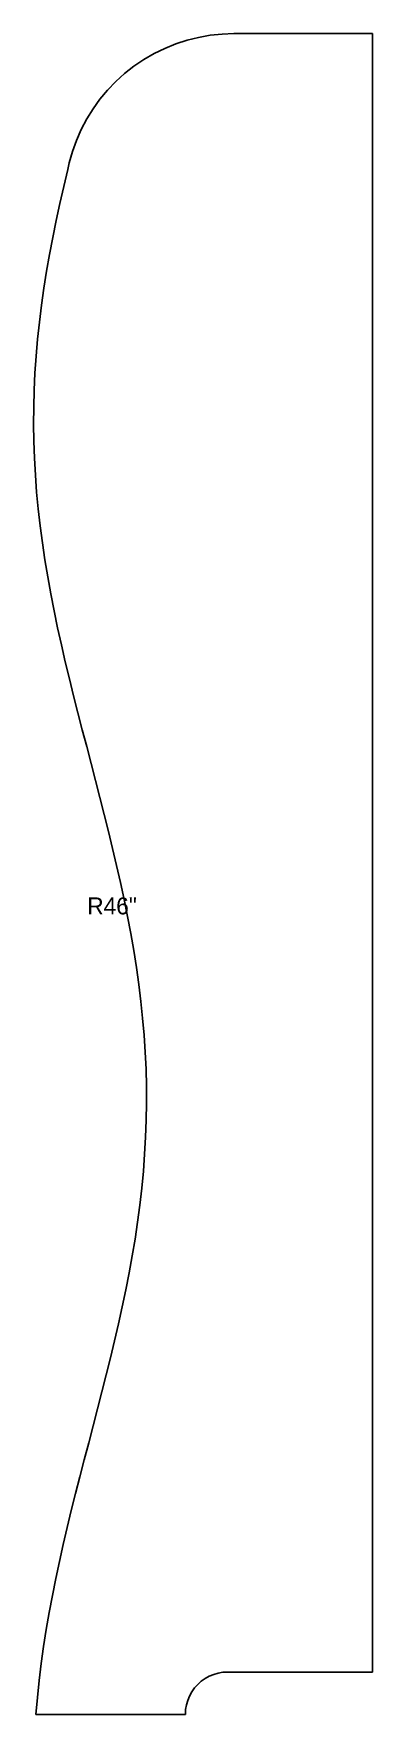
# Model space of a CAD drawing. Header units: inches. Extents: x 42 to 48, y -0.8 to 29.
import ezdxf
from ezdxf.enums import TextEntityAlignment as Align

# ---------------------------------------------------------------- set-up
doc = ezdxf.new("R2010")
doc.units = ezdxf.units.IN

msp = doc.modelspace()

# ---------------------------------------------------------------- linework, layer by layer
at = {"layer": 'OUTLINE'}
msp.add_lwpolyline([(48, 0), (45.438, 0), (45.438, 0), (45.354, -0.005), (45.271, -0.019), (45.19, -0.042), (45.112, -0.074), (45.038, -0.115), (44.97, -0.164), (44.907, -0.22), (44.851, -0.282), (44.802, -0.351), (44.762, -0.425), (44.73, -0.502), (44.706, -0.583), (44.692, -0.666), (44.688, -0.75), (44.062, -0.75), (42.041, -0.75), (42.067, -0.449), (42.098, -0.149), (42.134, 0.152), (42.176, 0.452), (42.223, 0.753), (42.275, 1.053), (42.332, 1.354), (42.392, 1.654), (42.457, 1.955), (42.524, 2.255), (42.595, 2.556), (42.668, 2.856), (42.743, 3.157), (42.82, 3.457), (42.898, 3.758), (42.976, 4.058), (43.055, 4.359), (43.133, 4.659), (43.211, 4.96), (43.287, 5.26), (43.361, 5.561), (43.433, 5.861), (43.503, 6.162), (43.569, 6.462), (43.632, 6.763), (43.691, 7.063), (43.746, 7.364), (43.796, 7.664), (43.841, 7.965), (43.881, 8.265), (43.915, 8.566), (43.944, 8.866), (43.967, 9.167), (43.984, 9.467), (43.995, 9.768), (44, 10.068), (43.998, 10.369), (43.991, 10.669), (43.977, 10.97), (43.957, 11.27), (43.931, 11.571), (43.9, 11.871), (43.863, 12.172), (43.821, 12.472), (43.773, 12.773), (43.721, 13.073), (43.664, 13.374), (43.603, 13.674), (43.539, 13.975), (43.471, 14.275), (43.4, 14.576), (43.327, 14.876), (43.252, 15.177), (43.175, 15.477), (43.097, 15.778), (43.018, 16.078), (42.94, 16.379), (42.862, 16.679), (42.784, 16.98), (42.708, 17.28), (42.634, 17.581), (42.562, 17.881), (42.493, 18.182), (42.426, 18.482), (42.364, 18.783), (42.305, 19.083), (42.251, 19.384), (42.201, 19.684), (42.156, 19.985), (42.117, 20.285), (42.083, 20.586), (42.054, 20.886), (42.032, 21.187), (42.015, 21.487), (42.004, 21.788), (42, 22.088), (42.002, 22.389), (42.01, 22.689), (42.024, 22.99), (42.044, 23.29), (42.07, 23.591), (42.102, 23.891), (42.14, 24.192), (42.182, 24.492), (42.23, 24.793), (42.283, 25.093), (42.34, 25.394), (42.401, 25.694), (42.466, 25.995), (42.534, 26.295), (42.605, 26.596), (42.632, 26.71), (42.689, 26.912), (42.76, 27.11), (42.844, 27.302), (42.942, 27.489), (43.053, 27.667), (43.176, 27.838), (43.311, 28), (43.456, 28.151), (43.612, 28.292), (43.777, 28.422), (43.951, 28.54), (44.133, 28.646), (44.322, 28.738), (44.517, 28.818), (44.717, 28.883), (44.921, 28.934), (45.128, 28.971), (45.337, 28.993), (45.547, 29), (48, 29)], close=True, dxfattribs=at)

# ---------------------------------------------------------------- texts
at = {"layer": 'LABELS'}
msp.add_text('R46"', height=0.3, dxfattribs=at).set_placement((43.39, 13.56), align=Align.MIDDLE_CENTER)

doc.saveas('drawing.dxf')
